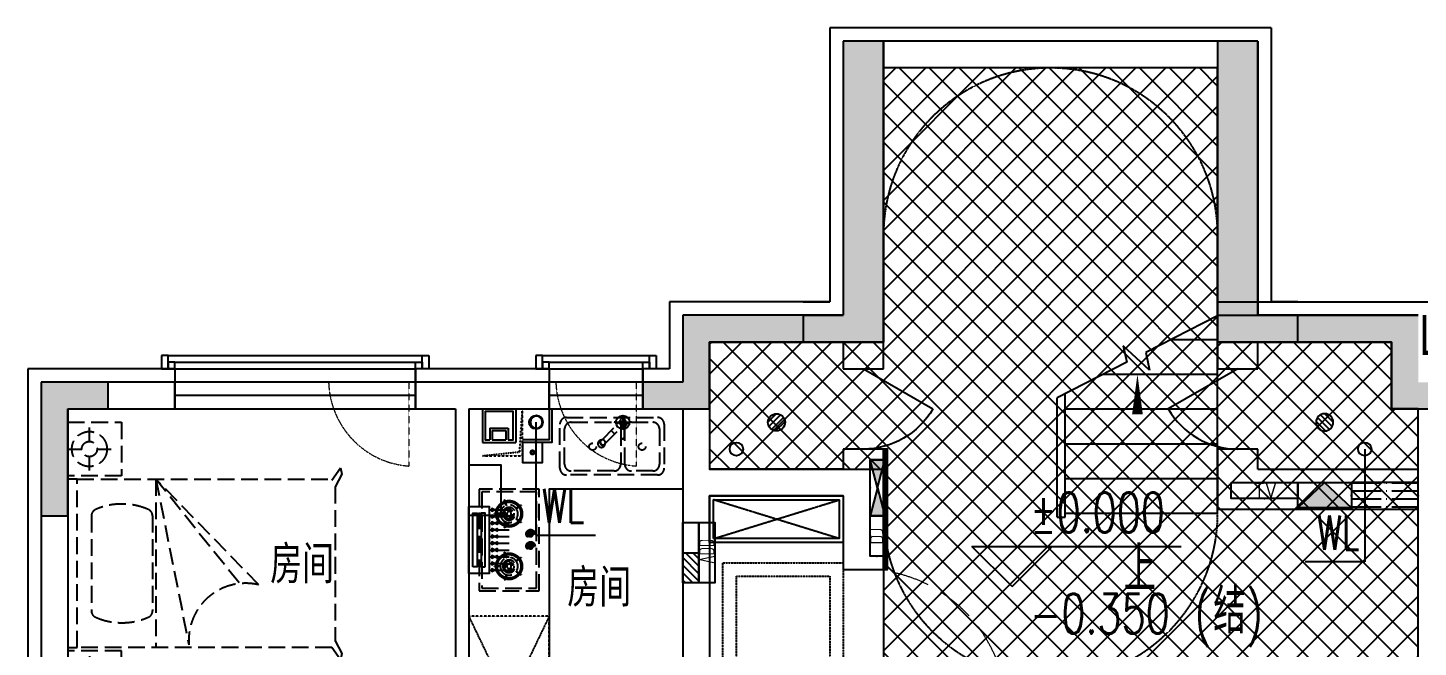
# Model space of a CAD drawing. Header units: millimetres. Extents: x -28014 to 297841, y -81741 to 47579.
# Drawn here: x 126223 to 136623, y 42947 to 47579 of the extents above; entities that cross this region are included whole.
import ezdxf
from ezdxf.enums import TextEntityAlignment as Align

# ---------------------------------------------------------------- set-up
doc = ezdxf.new("R2010")
doc.units = ezdxf.units.MM
doc.header["$MEASUREMENT"] = 0
for name, pattern in [('00-TK-A0$0$ax-d-a$0$Ax-41-Pr$0$Ax-41-Pr$0$HIDDEN2', [0.1875, 0.125, -0.0625]), ('__DASH', [0.35, 0.25, -0.1]), ('DASH', [0.35, 0.25, -0.1])]:
    doc.linetypes.add(name, pattern=pattern)
for name, color, linetype in [('A-墙体-填充墙', 4, 'Continuous'), ('A-墙体-面层', 6, 'Continuous'), ('A-暖通-设备', 20, 'Continuous'), ('A-楼面-下部', 23, 'Continuous'), ('A-楼面-厨卫', 6, 'Continuous'), ('A-楼面-家具', 8, 'Continuous'), ('A-楼面-楼梯', 2, 'Continuous'), ('A-楼面-装饰', 41, 'Continuous'), ('A-注释-填充', 8, 'Continuous'), ('A-注释-引出', 3, 'Continuous'), ('A-注释-标高', 3, 'Continuous'), ('A-注释-符号', 3, 'Continuous'), ('A-电气-洞口', 171, 'Continuous'), ('A-立面-填充1', 8, 'Continuous'), ('A-给排水-设备', 132, 'Continuous'), ('A-设备', 30, 'Continuous'), ('A-门窗', 2, 'Continuous'), ('AR9-剪力墙（柱）填充', 250, 'Continuous'), ('AR9-剪力墙（柱）线', 6, 'Continuous'), ('AR9-墙线', 160, 'Continuous'), ('AR9-建筑给排水（立管）', 4, 'Continuous'), ('FF-厨卫（地坪隐）', 31, 'Continuous'), ('FF-平面文字', 50, 'Continuous'), ('FF-活动家具', 51, 'Continuous'), ('P-排水-设备-地漏', 50, 'Continuous'), ('P-污水-立管', 50, 'Continuous'), ('SURFACE', 6, 'Continuous'), ('装饰', 152, 'Continuous')]:
    doc.layers.add(name, color=color, linetype=linetype)
doc.layers.add('A_开启方向', color=15, linetype='Continuous', lineweight=18)
doc.styles.add('_TCH_DIM', font='SIMPLEX', dxfattribs={"bigfont": 'GBCBIG'})
doc.styles.add('_TEL_ATTDEF', font='GBENOR', dxfattribs={"width": 0.8, "height": 3, "bigfont": 'GBCBIG'})
doc.styles.add('_TEL_DIM', font='', dxfattribs={"width": 0.8, "height": 3.5})
doc.styles.add('宋体', font='', dxfattribs={"width": 0.8})
doc.styles.add('标注', font='hzs.shx', dxfattribs={"width": 0.7, "bigfont": 'hztxt.shx'})
doc.styles.get('_TEL_DIM').set_extended_font_data('SimSun')
doc.styles.get('宋体').set_extended_font_data('SimSun')

# ---------------------------------------------------------------- blocks, each defined once
blk = doc.blocks.new('frgdhgth')
at = {"layer": 'A_开启方向', "linetype": 'DASH', "ltscale": 0.6}
for points in [[(1850, 9250), (1850, 8623, -0.385583), (1250, 9251, -0.385583)], [(3550, 9250), (3550, 8623, -0.385583), (2950, 9251, -0.385583)]]:
    blk.add_lwpolyline(points, format="xyb", dxfattribs=at)
blk = doc.blocks.new('排水栓')
at = {"layer": 'P-污水-立管'}
for p, q in [((-51, 0), (51, 0)), ((0, 51), (0, -51))]:
    blk.add_line(p, q, dxfattribs=at)
blk.add_circle((0, 0), 51, dxfattribs=at)
blk = doc.blocks.new('jfsq5')
at = {"layer": 'A-暖通-设备'}
for p, q in [((-225, 150), (-225, 300)), ((-175, 150), (-175, 300)), ((-125, 150), (-125, 300)), ((-75, 150), (-75, 300)), ((-25, 150), (-25, 300)), ((25, 150), (25, 300)), ((75, 150), (75, 300)), ((125, 150), (125, 300)), ((175, 150), (175, 300)), ((225, 150), (225, 300))]:
    blk.add_line(p, q, dxfattribs=at)
for points in [[(-225, 190), (-215, 210), (-235, 210), (-215, 170), (-235, 170), (-225, 190)], [(-175, 190), (-165, 210), (-185, 210), (-165, 170), (-185, 170), (-175, 190)], [(-125, 190), (-115, 210), (-135, 210), (-115, 170), (-135, 170), (-125, 190)], [(-75, 190), (-65, 210), (-85, 210), (-65, 170), (-85, 170), (-75, 190)], [(-25, 190), (-15, 210), (-35, 210), (-15, 170), (-35, 170), (-25, 190)], [(25, 190), (35, 210), (15, 210), (35, 170), (15, 170), (25, 190)], [(75, 190), (85, 210), (65, 210), (85, 170), (65, 170), (75, 190)], [(125, 190), (135, 210), (115, 210), (135, 170), (115, 170), (125, 190)], [(175, 190), (185, 210), (165, 210), (185, 170), (165, 170), (175, 190)], [(225, 190), (235, 210), (215, 210), (235, 170), (215, 170), (225, 190)]]:
    blk.add_lwpolyline(points, dxfattribs=at)
for points in [[(-225, 230, 12, 0, 0), (-225, 260, 12, 0, 0)], [(-175, 230, 0, 12, 0), (-175, 260, 0, 12, 0)], [(-125, 230, 12, 0, 0), (-125, 260, 12, 0, 0)], [(-75, 230, 0, 12, 0), (-75, 260, 0, 12, 0)], [(-25, 230, 12, 0, 0), (-25, 260, 12, 0, 0)], [(25, 230, 0, 12, 0), (25, 260, 0, 12, 0)], [(75, 230, 12, 0, 0), (75, 260, 12, 0, 0)], [(125, 230, 0, 12, 0), (125, 260, 0, 12, 0)], [(175, 230, 12, 0, 0), (175, 260, 12, 0, 0)], [(225, 230, 0, 12, 0), (225, 260, 0, 12, 0)]]:
    blk.add_lwpolyline(points, format="xyseb", dxfattribs=at)
blk.add_lwpolyline([(250, 0), (250, 150), (-250, 150), (-250, 0)], close=True, dxfattribs=at)
at = {"layer": 'A-暖通-设备', "lineweight": -3}
for points in [[(-200, 120), (200, 120), (200, 90), (-200, 90)], [(-200, 30), (200, 30), (200, 60), (-200, 60)]]:
    blk.add_lwpolyline(points, close=True, dxfattribs=at)
blk = doc.blocks.new('mq')
at = {"layer": 'A-暖通-设备', "const_width": 25}
blk.add_lwpolyline([(60, -1225, 1), (40, -1225, 1), (60, -1225, 1)], format="xyb", dxfattribs=at)
at = {"layer": 'A-设备'}
for points in [[(525, -755), (285, -755), (285, -1130), (525, -1130)], [(125, -1300), (125, -1150), (-25, -1150), (-25, -1300)]]:
    blk.add_lwpolyline(points, close=True, dxfattribs=at)
blk = doc.blocks.new('b')
at = {"layer": 'FF-厨卫（地坪隐）', "linetype": '__DASH', "ltscale": 500}
for p, q in [((73796, -64848), (74116, -64848)), ((74026, -64979), (74156, -64849)), ((74051, -65004), (74169, -64886)), ((74169, -64959), (74169, -64821)), ((74192, -64819), (74171, -64819)), ((74194, -64959), (74194, -64821)), ((74246, -64848), (74406, -64848)), ((73746, -65162), (73746, -64898)), ((74015, -64986), (74018, -64984)), ((74095, -64910), (74120, -64935)), ((74166, -64898), (74166, -65162)), ((74196, -65162), (74196, -64898)), ((74456, -64898), (74456, -65162)), ((74043, -65015), (74046, -65012)), ((74116, -65212), (73796, -65212)), ((74406, -65212), (74246, -65212))]:
    blk.add_line(p, q, dxfattribs=at)
for points in [[(73711, -65192), (73711, -64862, -0.414214), (73761, -64812), (74441, -64812, -0.414214), (74491, -64862), (74491, -65192, -0.414214), (74441, -65242), (73761, -65242, -0.414214)], [(74018, -64984, 0.106772), (74014, -64989, 0.101544), (74013, -64997, 0.094932), (74015, -65004, 0.090733), (74019, -65011, 0.090733), (74026, -65015, 0.094932), (74033, -65017, 0.101544), (74040, -65016, 0.106772), (74046, -65012, 0.106772), (74050, -65006, 0.101544), (74051, -64999, 0.094932), (74050, -64991, 0.090733), (74045, -64985, 0.090733), (74039, -64980, 0.094932), (74031, -64979, 0.101544), (74024, -64980, 0.106772)]]:
    blk.add_lwpolyline(points, format="xyb", close=True, dxfattribs=at)
blk.add_lwpolyline([(74015, -64986, 0.106772), (74011, -64992, 0.101544), (74010, -65000, 0.094932), (74012, -65007, 0.090733), (74016, -65013, 0.090733), (74023, -65018, 0.094932), (74030, -65020, 0.101544), (74037, -65019, 0.106772), (74043, -65015, 0.106772)], format="xyb", dxfattribs=at)
for centre, radius in [((74181, -64848), 10), ((73956, -65030), 26.2), ((74326, -65030), 26.2)]:
    blk.add_circle(centre, radius, dxfattribs=at)
for centre, radius, start, end in [((73796, -64898), 50, 90, 180), ((74116, -64898), 50, 52.9245, 90), ((74181, -64848), 25, 120, 240), ((74116, -64898), 50, 0, 10.7966), ((74171, -64821), 2, 90, 180), ((74192, -64821), 2, 0, 90), ((74181, -64848), 25, 300, 60), ((74246, -64898), 50, 90, 180), ((74406, -64898), 50, 0, 90), ((74022, -65008), 27.5, 88.3907, 1.6093), ((74181, -64959), 12.5, 180, 0), ((73796, -65162), 50, 180, 270), ((74116, -65162), 50, 270, 0), ((74246, -65162), 50, 180, 270), ((74406, -65162), 50, 270, 0)]:
    blk.add_arc(centre, radius, start, end, dxfattribs=at)
blk = doc.blocks.new('d')
at = {"layer": 'FF-厨卫（地坪隐）', "color": 8, "linetype": '__DASH', "ltscale": 500}
for p, q in [((79843, -64924), (79843, -64883)), ((79847, -64924), (79847, -64883)), ((80236, -64924), (80236, -64883)), ((80239, -64924), (80239, -64883)), ((79780, -64972), (79742, -64959)), ((79781, -64969), (79743, -64956)), ((79909, -64969), (79948, -64956)), ((79910, -64972), (79949, -64959)), ((80173, -64972), (80134, -64959)), ((80174, -64969), (80135, -64956)), ((80302, -64969), (80340, -64956)), ((80303, -64972), (80341, -64959)), ((79804, -65045), (79780, -65078)), ((79807, -65047), (79783, -65080)), ((79884, -65047), (79907, -65080)), ((79886, -65045), (79910, -65078)), ((80197, -65045), (80173, -65078)), ((80199, -65047), (80175, -65080)), ((80276, -65047), (80300, -65080)), ((80279, -65045), (80303, -65078)), ((79966, -65150), (79963, -65150)), ((79966, -65153), (79963, -65153)), ((79993, -65134), (79993, -65169)), ((79995, -65122), (79995, -65119)), ((79996, -65182), (79996, -65185)), ((79998, -65122), (79998, -65119)), ((79999, -65134), (79999, -65169)), ((80018, -65130), (80020, -65128)), ((80057, -65150), (80054, -65150)), ((80057, -65153), (80054, -65153)), ((80084, -65134), (80084, -65169)), ((80085, -65122), (80085, -65119)), ((80087, -65182), (80087, -65185)), ((80088, -65122), (80088, -65119)), ((80090, -65134), (80090, -65169)), ((80108, -65130), (80110, -65128))]:
    blk.add_line(p, q, dxfattribs=at)
at = {"layer": 'FF-厨卫（地坪隐）', "linetype": '__DASH', "ltscale": 500}
blk.add_lwpolyline([(79661, -64766), (80421, -64766), (80421, -65216), (79661, -65216)], close=True, dxfattribs=at)
at = {"layer": 'FF-厨卫（地坪隐）', "color": 8, "linetype": '__DASH', "ltscale": 500}
blk.add_lwpolyline([(79681, -64786), (80401, -64786), (80401, -65196), (79681, -65196)], close=True, dxfattribs=at)
for centre, radius in [((79845, -64991), 66), ((79845, -64991), 47.3), ((79845, -64991), 38.5), ((79845, -64991), 16.5), ((80238, -64991), 66), ((80238, -64991), 47.3), ((80238, -64991), 38.5), ((80238, -64991), 16.5), ((79996, -65152), 20), ((80087, -65152), 20)]:
    blk.add_circle(centre, radius, dxfattribs=at)
for centre, radius, start, end in [((79845, -64991), 99, 90.9556, 161.0457), ((79845, -64883), 1.65, 0.0007, 180.0007), ((79845, -64991), 99, 18.9556, 89.0457), ((80238, -64991), 99, 90.9543, 161.0444), ((80238, -64883), 1.65, 359.9993, 179.9993), ((80238, -64991), 99, 18.9543, 89.0444), ((79742, -64958), 1.65, 72.0007, 252.0007), ((79845, -64991), 99, 162.9556, 233.0457), ((79845, -64991), 88, 163.075, 232.9263), ((79845, -64991), 88, 91.075, 160.9263), ((79781, -64970), 1.65, 252.0007, 72.0007), ((79818, -64991), 5.5, 0.0007, 180.0007), ((79845, -64991), 33, 180.0007, 213.5265), ((79845, -64991), 22, 180.0007, 213.5265), ((79843, -64964), 5.5, 93.5265, 273.5265), ((79845, -64924), 1.65, 180.0007, 0.0007), ((79845, -64991), 33, 60.0007, 93.5265), ((79845, -64991), 22, 60.0007, 93.5265), ((79845, -64991), 88, 19.075, 88.9263), ((79859, -64967), 5.5, 240.0007, 60.0007), ((79870, -65003), 5.5, 333.5265, 153.5265), ((79845, -64991), 88, 307.075, 16.9263), ((79845, -64991), 99, 306.9556, 17.0457), ((79909, -64970), 1.65, 108.0007, 288.0007), ((79948, -64958), 1.65, 288.0007, 108.0007), ((80135, -64958), 1.65, 71.9993, 251.9993), ((80238, -64991), 99, 162.9543, 233.0444), ((80238, -64991), 88, 163.0737, 232.925), ((80238, -64991), 88, 91.0737, 160.925), ((80173, -64970), 1.65, 251.9993, 71.9993), ((80213, -65003), 5.5, 26.4735, 206.4735), ((80224, -64967), 5.5, 119.9993, 299.9993), ((80238, -64991), 33, 86.4735, 119.9993), ((80238, -64991), 22, 86.4735, 119.9993), ((80238, -64924), 1.65, 179.9993, 359.9993), ((80238, -64991), 88, 19.0737, 88.925), ((80239, -64964), 5.5, 266.4735, 86.4735), ((80238, -64991), 22, 326.4735, 359.9993), ((80265, -64991), 5.5, 359.9993, 179.9993), ((80238, -64991), 33, 326.4735, 359.9993), ((80238, -64991), 88, 307.0737, 16.925), ((80238, -64991), 99, 306.9543, 17.0444), ((80302, -64970), 1.65, 107.9993, 287.9993), ((80341, -64958), 1.65, 287.9993, 107.9993), ((79781, -65079), 1.65, 144.0007, 324.0007), ((79845, -64991), 99, 234.9556, 305.0457), ((79845, -64991), 88, 235.075, 304.9263), ((79805, -65046), 1.65, 324.0007, 144.0007), ((79822, -65006), 5.5, 213.5265, 33.5265), ((79859, -65015), 5.5, 120.0007, 300.0007), ((79845, -64991), 22, 300.0007, 333.5265), ((79845, -64991), 33, 300.0007, 333.5265), ((79885, -65046), 1.65, 36.0007, 216.0007), ((79909, -65079), 1.65, 216.0007, 36.0007), ((80174, -65079), 1.65, 143.9993, 323.9993), ((80238, -64991), 99, 234.9543, 305.0444), ((80238, -64991), 88, 235.0737, 304.925), ((80198, -65046), 1.65, 323.9993, 143.9993), ((80238, -64991), 33, 206.4735, 239.9993), ((80238, -64991), 22, 206.4735, 239.9993), ((80224, -65015), 5.5, 239.9993, 59.9993), ((80261, -65006), 5.5, 146.4735, 326.4735), ((80278, -65046), 1.65, 35.9993, 215.9993), ((80301, -65079), 1.65, 215.9993, 35.9993), ((79996, -65152), 33, 92.6046, 177.3941), ((79996, -65152), 33, 182.6046, 269.9993), ((79996, -65152), 30, 92.8653, 177.1333), ((79996, -65152), 30, 182.8653, 269.9993), ((79996, -65152), 18, 99.5934, 260.4053), ((79996, -65135), 3.01, 355.1237, 184.8749), ((79996, -65169), 3.01, 175.1237, 4.8749), ((79996, -65152), 33, 44.9993, 87.3941), ((79996, -65152), 30, 44.9993, 87.1333), ((79996, -65152), 18, 279.5934, 80.4053), ((80087, -65152), 33, 92.6046, 177.3941), ((80087, -65152), 33, 182.6046, 269.9993), ((80087, -65152), 30, 92.8653, 177.1333), ((80087, -65152), 30, 182.8653, 269.9993), ((80087, -65152), 18, 99.5934, 260.4053), ((80087, -65135), 3.01, 355.1237, 184.8749), ((80087, -65169), 3.01, 175.1237, 4.8749), ((80087, -65152), 33, 44.9993, 87.3941), ((80087, -65152), 30, 44.9993, 87.1333), ((80087, -65152), 18, 279.5934, 80.4053)]:
    blk.add_arc(centre, radius, start, end, dxfattribs=at)
blk = doc.blocks.new('400床头柜')
at = {"layer": 'FF-活动家具', "linetype": '__DASH', "ltscale": 500}
for p, q in [((200, 0), (200, -104)), ((39, -161), (143, -161)), ((257, -161), (361, -161)), ((200, -218), (200, -323))]:
    blk.add_line(p, q, dxfattribs=at)
blk.add_lwpolyline([(0, -400), (0, 0), (400, 0), (400, -400)], close=True, dxfattribs=at)
for radius in [131, 57.1]:
    blk.add_circle((200, -161), radius, dxfattribs=at)
blk = doc.blocks.new('小户型1200床')
at = {"layer": 'FF-活动家具', "linetype": '__DASH', "ltscale": 500}
for p, q in [((40, -1975), (40, -70)), ((1300, -70), (1300, -1980)), ((1026, -176), (314, -176)), ((1300, -658), (40, -658)), ((1300, -658), (60, -905)), ((1026, -633), (314, -633)), ((510, -1427), (1300, -658)), ((524, -1280), (1300, -658)), ((-52, -2040), (40, -1975)), ((1293, -1975), (1385, -2040)), ((-5, -2048), (-52, -2040)), ((90, -2000), (-5, -2048)), ((1243, -2000), (85, -2000)), ((1338, -2048), (1243, -2000)), ((1385, -2040), (1338, -2048))]:
    blk.add_line(p, q, dxfattribs=at)
blk.add_lwpolyline([(1300, -70), (1300, 0), (40, 0), (40, -70)], close=True, dxfattribs=at)
for centre, radius, start, end in [((718, -404), 492, 156.184, 203.8399), ((314, -226), 50, 90, 156.1601), ((1026, -226), 50, 23.8399, 90), ((622, -404), 492, 336.1601, 23.816), ((314, -583), 50, 203.8399, 270), ((1026, -583), 50, 270, 336.1601), ((96, -1329), 425, 346.739, 94.8385)]:
    blk.add_arc(centre, radius, start, end, dxfattribs=at)
blk = doc.blocks.new('s54deg2541')
at = {"layer": 'A-楼面-家具', "color": 0, "xscale": -1}
blk.add_blockref('400床头柜', (40839, 5185), dxfattribs=at)
at = {"layer": 'A-楼面-家具'}
blk.add_blockref('小户型1200床', (40824, 5185), dxfattribs=at)
at = {"layer": 'A-楼面-家具', "color": 0}
blk.add_blockref('400床头柜', (42149, 5185), dxfattribs=at)
blk = doc.blocks.new('rw332')
at = {"layer": 'AR9-墙线', "ltscale": 10, "extrusion": (0, 0, -1)}
for p, q in [((-250, 0), (-250, -250)), ((0, 0), (-250, 0)), ((0, 0), (0, -250)), ((-193, -145), (-193, -230)), ((-57, -145), (-193, -145)), ((-176, -162), (-176, -230)), ((-74, -162), (-176, -162)), ((-74, -162), (-74, -230)), ((-57, -145), (-57, -230)), ((0, -250), (-250, -250))]:
    blk.add_line(p, q, dxfattribs=at)
at = {"layer": 'AR9-墙线', "ltscale": 10}
blk.add_line((-74, -230), (-176, -230), dxfattribs=at)
at = {"layer": 'AR9-墙线'}
for points in [[(-520, 0), (-520, -250), (-300, -250)], [(-500, 0), (-500, -230), (-300, -230)]]:
    blk.add_lwpolyline(points, dxfattribs=at)
at = {"layer": 'AR9-墙线', "linetype": 'DASH', "ltscale": 0.5}
for points in [[(0, -350), (-300, -350), (-300, 0)], [(0, -350), (-279, -321), (-300, 0)]]:
    blk.add_lwpolyline(points, dxfattribs=at)
at = {"layer": 'AR9-墙线', "ltscale": 10}
blk.add_lwpolyline([(-193, -230), (-230, -230), (-230, -20), (-20, -20), (-20, -230), (-57, -230)], dxfattribs=at)
at = {"layer": 'AR9-建筑给排水（立管）'}
for radius in [50, 45]:
    blk.add_circle((-404, -99), radius, dxfattribs=at)
blk = doc.blocks.new('$DorLib2D$00000001')
for p, q in [((0.45, 0.975), (0.5, 0.975)), ((0.45, 0), (0.45, 0.975)), ((0.5, 0), (0.5, 0.975)), ((0.5, 0), (0.45, 0))]:
    blk.add_line(p, q)
at = {"color": 8, "linetype": '__DASH', "lineweight": 13}
blk.add_arc((0.475, 0), 0.975, 91.46928, 180, dxfattribs=at)
blk = doc.blocks.new('$WINLIB2D$00000001')
at = {"color": 0}
for points in [[(-0.5, 0.5), (-0.5, -0.5)], [(-0.5, 0.5), (0.5, 0.5)], [(0.5, -0.5), (0.5, 0.5)], [(0.5, 0.1667), (-0.5, 0.1667)], [(0.5, -0.1667), (-0.5, -0.1667)], [(-0.5, -0.5), (0.5, -0.5)]]:
    blk.add_lwpolyline(points, dxfattribs=at)
blk = doc.blocks.new('$DorLib2D$00000228')
at = {"color": 0}
blk.add_line((0.5, 0), (0, 0.866), dxfattribs=at)
blk.add_arc((0.5, 0), 1, 120, 180, dxfattribs=at)
blk = doc.blocks.new('fxhgbfdchj')
at = {"layer": 'A-墙体-面层'}
for p, q in [((-400, 2250), (-400, 300)), ((-1600, 300), (-1600, -200))]:
    blk.add_line(p, q, dxfattribs=at)
at = {"layer": 'A-楼面-厨卫'}
blk.add_lwpolyline([(-1500, -1100), (-2500, -1100), (-2500, -3300)], dxfattribs=at)
at = {"layer": 'A-楼面-家具'}
for points in [[(-1300, -1500), (-1300, -1150), (-300, -1150), (-300, -1500)], [(-1270, -1470), (-1270, -1180), (-330, -1180), (-330, -1470)]]:
    blk.add_lwpolyline(points, close=True, dxfattribs=at)
at = {"layer": 'A-楼面-家具', "linetype": '__DASH'}
for points in [[(-1270, -1470), (-330, -1180)], [(-330, -1470), (-1270, -1180)]]:
    blk.add_lwpolyline(points, dxfattribs=at)
for points in [[(-1200, -1650), (-300, -1650), (-300, -3400), (-1200, -3400)], [(-1100, -1750), (-400, -1750), (-400, -3300), (-1100, -3300)]]:
    blk.add_lwpolyline(points, close=True, dxfattribs=at)
at = {"layer": 'A-注释-填充', "linetype": '00-TK-A0$0$ax-d-a$0$Ax-41-Pr$0$Ax-41-Pr$0$HIDDEN2'}
blk.add_lwpolyline([(-2500, -2050), (-3100, -2050), (-3100, -3300), (-2500, -3300)], close=True, dxfattribs=at)
for points in [[(-2500, -3300), (-3100, -2050)], [(-2500, -2050), (-3100, -3300)]]:
    blk.add_lwpolyline(points, dxfattribs=at)
at = {"layer": 'AR9-墙线'}
for p, q in [((-300, 2250), (-300, 200)), ((0, 2250), (-300, 2250)), ((0, 2250), (0, 100)), ((-1500, 200), (-1500, -300)), ((-300, 200), (-1500, 200)), ((0, -200), (0, 100)), ((-1300, 0), (-1300, -400)), ((-300, 0), (-1300, 0)), ((-300, 0), (-300, -200)), ((-300, -200), (0, -200)), ((-6300, -300), (-6300, -3200)), ((-5300, -300), (-6300, -300)), ((-5300, -500), (-5300, -300)), ((-3200, -300), (-3500, -300)), ((-3500, -300), (-3500, -500)), ((-2500, -300), (-3200, -300)), ((-2500, -500), (-2500, -300)), ((-1500, -300), (-1800, -300)), ((-1800, -300), (-1800, -500)), ((-1300, -400), (-1300, -950)), ((-6100, -500), (-6100, -3300)), ((-6100, -500), (-5300, -500)), ((-3500, -500), (-3200, -500)), ((-3200, -500), (-3200, -3300)), ((-3100, -500), (-3100, -3300)), ((-3100, -500), (-2500, -500)), ((-1800, -500), (-1500, -500)), ((-1500, -500), (-1500, -1050)), ((0, -800), (-300, -800)), ((-300, -800), (-300, -950)), ((0, -1050), (0, -800)), ((-300, -950), (-1300, -950)), ((-1500, -1050), (-1500, -3300)), ((0, -1700), (0, -1050)), ((-300, -1150), (-1300, -1150)), ((-1300, -1150), (-1300, -3400)), ((-300, -1150), (-300, -1700)), ((-300, -1700), (0, -1700))]:
    blk.add_line(p, q, dxfattribs=at)
at = {"layer": 'SURFACE'}
for p, q in [((-400, 300), (-1600, 300)), ((-6400, -200), (-6400, -3100)), ((-5300, -200), (-6400, -200)), ((-5300, -200), (-5300, -300)), ((-3500, -200), (-3500, -300)), ((-3200, -200), (-3500, -200)), ((-2500, -200), (-3200, -200)), ((-2500, -200), (-2500, -300)), ((-1800, -200), (-1800, -300)), ((-1600, -200), (-1800, -200))]:
    blk.add_line(p, q, dxfattribs=at)
at = {"rotation": 180}
blk.add_blockref('mq', (-2575, -2050), dxfattribs=at)
at = {"layer": 'A-墙体-面层', "extrusion": (0, 0, -1), "zscale": -1}
blk.add_blockref('rw332', (3000, -500), dxfattribs=at)
at = {"layer": 'A-暖通-设备', "extrusion": (0, 0, -1), "zscale": -1, "rotation": 90}
blk.add_blockref('jfsq5', (3100, -1480), dxfattribs=at)
at = {"layer": 'A-楼面-厨卫'}
blk.add_blockref('b', (-76131, 64248), dxfattribs=at)
at = {"layer": 'A-楼面-厨卫', "extrusion": (0, 0, -1), "zscale": -1, "rotation": 270}
blk.add_blockref('d', (67791, 78561), dxfattribs=at)
at = {"layer": 'A-楼面-家具', "rotation": 90}
blk.add_blockref('s54deg2541', (-915, -43149), dxfattribs=at)
at = {"layer": 'A-门窗', "yscale": 300}
for p, xscale, zscale in [((-4400, -350), 1800, -1800), ((-2150, -350), 700, -700)]:
    blk.add_blockref('$WINLIB2D$00000001', p, dxfattribs=dict(at, xscale=xscale, zscale=zscale))
at = {"layer": 'A-门窗', "rotation": 270}
for name, p, xscale, yscale, zscale in [('$DorLib2D$00000228', (-150, -500), -600, 600, -600), ('$DorLib2D$00000001', (-150, -2250), 1100, 1100, 1100)]:
    blk.add_blockref(name, p, dxfattribs=dict(at, xscale=xscale, yscale=yscale, zscale=zscale))
at = {"layer": 'P-污水-立管'}
blk.add_blockref('排水栓', (-1950, -600), dxfattribs=at)
at = {"layer": 'FF-平面文字', "style": '宋体', "width": 0.7}
for p in [(-4587, -1778), (-2365, -1952)]:
    blk.add_text('房间', height=250, dxfattribs=at).set_placement(p)
blk = doc.blocks.new('sdczs')
at = {"layer": 'A-楼面-下部', "ltscale": 0.01}
for points in [[(1900, 9450), (3800, 9450)], [(4700, 9450), (5550, 9450)]]:
    blk.add_lwpolyline(points, dxfattribs=at)
at = {"layer": 'A-楼面-装饰', "ltscale": 0.01}
for points in [[(1950, 9400), (3750, 9400)], [(4750, 9400), (5500, 9400)]]:
    blk.add_lwpolyline(points, dxfattribs=at)
at = {"layer": '装饰'}
for points in [[(1850, 9450), (1850, 9350), (1900, 9350), (1900, 9450)], [(1900, 9350), (1950, 9350), (1950, 9400), (1900, 9400)], [(3800, 9350), (3750, 9350), (3750, 9400), (3800, 9400)], [(3850, 9450), (3850, 9350), (3800, 9350), (3800, 9450)], [(4650, 9450), (4650, 9350), (4700, 9350), (4700, 9450)], [(4700, 9350), (4750, 9350), (4750, 9400), (4700, 9400)], [(5500, 9350), (5450, 9350), (5450, 9400), (5500, 9400)], [(5550, 9450), (5550, 9350), (5500, 9350), (5500, 9450)]]:
    blk.add_lwpolyline(points, close=True, dxfattribs=at)
blk = doc.blocks.new('fchgbfhy')
at = {"layer": 'A-墙体-填充墙'}
for p, q in [((-7850, 3400), (-6350, 3400)), ((-7850, 3400), (-7850, 3000)), ((-7550, 3200), (-6550, 3200)), ((-7550, 3000), (-7550, 3200)), ((-6550, 3200), (-6550, 2700)), ((-7850, 3000), (-7550, 3000)), ((-6550, 2700), (-6350, 2700)), ((-7550, 2400), (-7850, 2400)), ((-7850, 2400), (-7850, 1950)), ((-7550, 2250), (-7550, 2400)), ((-7550, 2250), (-6350, 2250)), ((-7850, 1950), (-6350, 1950))]:
    blk.add_line(p, q, dxfattribs=at)
at = {"layer": 'SURFACE'}
blk.add_line((-7850, 3500), (-6250, 3500), dxfattribs=at)
at = {"layer": 'A-门窗', "xscale": -600, "yscale": -600, "zscale": -600, "rotation": 270.0000000001508}
blk.add_blockref('$DorLib2D$00000228', (-7700, 2700), dxfattribs=at)
blk = doc.blocks.new('$LinePat$岩棉板')
at = {"color": 0}
for p, q in [((0, -17), (12, -67)), ((12, -67), (24, -17))]:
    blk.add_line(p, q, dxfattribs=at)
for centre, start, end in [((12, -17), 0, 180), ((0, -67), 270, 0), ((24, -67), 180, 270)]:
    blk.add_arc(centre, 12, start, end, dxfattribs=at)
at = {"layer": 'Defpoints'}
blk.add_point((0, 0), dxfattribs=at)
at = {"layer": 'Defpoints', "color": 0}
blk.add_point((24, -84), dxfattribs=at)
blk = doc.blocks.new('fdgfdth')
at = {"layer": 'A-墙体-填充墙'}
for p, q in [((-3100, 0), (-3100, -2050)), ((0, 0), (-3100, 0)), ((0, 0), (0, -2050)), ((-2800, -200), (-2800, -2250)), ((-300, -200), (-2800, -200)), ((-300, -200), (-300, -2250)), ((-3400, -2050), (-3100, -2050)), ((-3400, -2050), (-3400, -2250)), ((300, -2050), (0, -2050)), ((300, -2250), (300, -2050)), ((-3400, -2250), (-2800, -2250)), ((300, -2250), (-300, -2250))]:
    blk.add_line(p, q, dxfattribs=at)
at = {"layer": 'A-墙体-面层', "ltscale": 0.01}
blk.add_lwpolyline([(-2800, -3950), (-2800, -3950), (-2770, -3950), (-2770, -3050), (-2800, -3050)], dxfattribs=at)
at = {"layer": 'A-楼面-楼梯'}
for p, q in [((-300, -2053), (-838, -2329)), ((-300, -3530), (-300, -2053)), ((-809, -2460), (-1007, -2278)), ((-1007, -2278), (-980, -2401)), ((-647, -2230), (-300, -2230)), ((-838, -2329), (-809, -2460)), ((-980, -2401), (-1500, -2668)), ((-1153, -2490), (-300, -2490)), ((-1500, -3530), (-1500, -2668)), ((-1500, -3560), (-1500, -2668)), ((-1440, -3560), (-1440, -2638)), ((-1440, -2750), (-300, -2750)), ((-1440, -3010), (-300, -3010)), ((-1440, -3270), (-300, -3270)), ((-1440, -3530), (-300, -3530)), ((-1500, -3560), (-1440, -3560))]:
    blk.add_line(p, q, dxfattribs=at)
at = {"layer": 'A-楼面-楼梯', "color": 9, "linetype": 'DASH'}
for centre, start, end in [((-1550, -1450), 0, 180), ((-1550, -3530), 180, 0)]:
    blk.add_arc(centre, 1250, start, end, dxfattribs=at)
at = {"layer": 'A-注释-符号'}
blk.add_lwpolyline([(-900, -3660, 0, 0, 0), (-900, -2490, 0, 80, 0), (-900, -2790, 0, 0, 0)], format="xyseb", dxfattribs=at)
at = {"layer": 'SURFACE'}
for p, q in [((-3200, 100), (-3200, -1950)), ((100, 100), (-3200, 100)), ((100, 100), (100, -1950)), ((-3400, -1950), (-3200, -1950)), ((300, -1950), (100, -1950))]:
    blk.add_line(p, q, dxfattribs=at)
at = {"layer": 'A-注释-填充', "xscale": 0.3571428568452381, "yscale": 0.3565137037395431, "zscale": 0.3565137037395431, "rotation": 89.9999999998073}
for p in [(-2800, -3059), (-2800, -3067), (-2800, -3076), (-2800, -3084), (-2800, -3093), (-2800, -3101), (-2800, -3110), (-2800, -3119), (-2800, -3127), (-2800, -3136), (-2800, -3144), (-2800, -3153), (-2800, -3161), (-2800, -3170), (-2800, -3179), (-2800, -3187), (-2800, -3196), (-2800, -3204), (-2800, -3213), (-2800, -3221), (-2800, -3230), (-2800, -3239), (-2800, -3247), (-2800, -3256), (-2800, -3264), (-2800, -3273), (-2800, -3281), (-2800, -3290), (-2800, -3299), (-2800, -3307), (-2800, -3316), (-2800, -3324), (-2800, -3333), (-2800, -3341), (-2800, -3350), (-2800, -3359), (-2800, -3367), (-2800, -3376), (-2800, -3384), (-2800, -3393), (-2800, -3401), (-2800, -3410), (-2800, -3419), (-2800, -3427), (-2800, -3436), (-2800, -3444), (-2800, -3453), (-2800, -3461), (-2800, -3470), (-2800, -3479), (-2800, -3487), (-2800, -3496), (-2800, -3504), (-2800, -3513), (-2800, -3521), (-2800, -3530), (-2800, -3539), (-2800, -3547), (-2800, -3556), (-2800, -3564), (-2800, -3573), (-2800, -3581), (-2800, -3590), (-2800, -3599), (-2800, -3607), (-2800, -3616), (-2800, -3624), (-2800, -3633), (-2800, -3641), (-2800, -3650), (-2800, -3659), (-2800, -3667), (-2800, -3676), (-2800, -3684), (-2800, -3693), (-2800, -3701), (-2800, -3710), (-2800, -3719), (-2800, -3727), (-2800, -3736), (-2800, -3744), (-2800, -3753), (-2800, -3761), (-2800, -3770), (-2800, -3779), (-2800, -3787), (-2800, -3796), (-2800, -3804), (-2800, -3813), (-2800, -3821), (-2800, -3830), (-2800, -3839), (-2800, -3847), (-2800, -3856), (-2800, -3864), (-2800, -3873), (-2800, -3881), (-2800, -3890), (-2800, -3899), (-2800, -3907), (-2800, -3916), (-2800, -3924), (-2800, -3933), (-2800, -3941), (-2800, -3950)]:
    blk.add_blockref('$LinePat$岩棉板', p, dxfattribs=at)
at = {"layer": 'A-注释-符号', "color": 7, "style": '_TCH_DIM'}
blk.add_text('上', height=338, dxfattribs=at).set_placement((-1004, -4115))
blk = doc.blocks.new('zz7')
at = {"layer": 'AR9-剪力墙（柱）填充'}
for points in [[(6300, 2550), (6000, 2550), (6000, 500), (4800, 500), (4800, 0), (4500, 0), (4500, -200), (5000, -200), (5000, 300), (6300, 300)], [(8800, 2550), (8800, 300), (10100, 300), (10100, -200), (10600, -200), (10600, 0), (10300, 0), (10300, 500), (9100, 500), (9100, 2550)], [(500, -200), (500, 0), (0, 0), (0, -1000), (200, -1000), (200, -200)]]:
    blk.add_hatch(color=256, dxfattribs=at).paths.add_polyline_path(points)
at = {"layer": 'AR9-剪力墙（柱）线'}
for p, q in [((6300, 2550), (6000, 2550)), ((6000, 2550), (6000, 500)), ((6300, 300), (6300, 2550)), ((8800, 2550), (8800, 300)), ((9100, 2550), (8800, 2550)), ((9100, 500), (9100, 2550)), ((6000, 500), (4800, 500)), ((4800, 500), (4800, 0)), ((10300, 500), (9100, 500)), ((5000, -200), (5000, 300)), ((5000, 300), (6300, 300)), ((8800, 300), (10100, 300)), ((10100, 300), (10100, -200)), ((500, 0), (0, 0)), ((0, 0), (0, -1000)), ((500, -200), (500, 0)), ((4800, 0), (4500, 0)), ((4500, 0), (4500, -200)), ((200, -1000), (200, -200)), ((200, -200), (500, -200)), ((4500, -200), (5000, -200)), ((10100, -200), (10600, -200)), ((0, -1000), (200, -1000))]:
    blk.add_line(p, q, dxfattribs=at)
blk = doc.blocks.new('bh2')
at = {"layer": 'FF-平面文字', "style": '宋体', "width": 0.7}
for s, p in [('LC0715', (8700, -150)), ('LC1815', (11498, -150)), ('LC0615', (13924, -3104)), ('M0824', (9032, -3778)), ('M0924', (10782, -3756)), ('M0924', (12170, -5186)), ('MLC2423', (9758, -8593)), ('LC1818', (13138, -9982))]:
    blk.add_text(s, height=300, dxfattribs=at).set_placement(p)
for s, p in [('M0824', (13031, -4826)), (')', (8596, -6588)), ('乙', (8596, -6798)), ('FM1123(', (8596, -7758))]:
    blk.add_text(s, height=300, rotation=90, dxfattribs=at).set_placement(p)
blk = doc.blocks.new('$equip_U$00000266(PC214董文军)')
h = blk.add_hatch()
h.set_pattern_fill('林区', color=8, scale=0.025)
h.set_pattern_definition([(270, (-167.83875, -157.745), (0.075, -0.075), [0.0225, -0.1275]), (225, (-167.83875, -157.745), (-2e-17, -0.15), [0.0075, -0.098566015]), (315, (-167.83875, -157.745), (0.15, -3e-17), [0.0075, -0.098566015])])
h.paths.add_polyline_path([(0.375, 0.5), (-0.375, 0.5), (-0.375, 0), (0.375, 0)])
at = {"linetype": 'ByBlock'}
blk.add_lwpolyline([(-0.875, 0.5), (0.875, 0.5), (0.875, 0), (-0.875, 0), (-0.875, 0.5)], dxfattribs=at)
blk.add_lwpolyline([(0.375, 0.5), (-0.375, 0.5), (-0.375, 0), (0.375, 0)], close=True, dxfattribs=at)
for p in [(0, 0.5), (-0.875, 0.25), (0, 0), (0.875, 0.25)]:
    blk.add_point(p)
at = {"color": 7, "style": '_TEL_DIM', "flags": 1}
for tag in ['A', 'REMARK']:
    blk.add_attdef(tag, text='', height=0.000025, dxfattribs=at).set_placement((0, 0), align=Align.MIDDLE_CENTER)
blk = doc.blocks.new('$equip_U$00000233(PC214董文军)')
blk.add_lwpolyline([(-0.775, 0.5), (-0.775, 0), (0.775, 0), (0.775, 0.5), (-0.775, 0.5), (-0.775, 0)])
for p in [(0, 0.5), (-0.775, 0.25), (0, 0), (0.775, 0.25)]:
    blk.add_point(p)
at = {"color": 0, "style": '_TEL_DIM'}
blk.add_attdef('AW', text='', height=0.5, dxfattribs=at).set_placement((0.018, 0.242), align=Align.MIDDLE_CENTER)
at = {"color": 7, "style": '_TEL_DIM', "flags": 1}
for tag in ['A', 'REMARK']:
    blk.add_attdef(tag, text='', height=0.000025, dxfattribs=at).set_placement((0, 0), align=Align.MIDDLE_CENTER)
at = {"color": 7, "style": '_TEL_DIM'}
blk.add_attdef('$TEXT$', text='', height=0.000025, dxfattribs=at).set_placement((0, 0), align=Align.MIDDLE_CENTER)
blk = doc.blocks.new('$equip_U$00000220(PC214董文军)')
blk.add_line((-0.75, 0), (0.75, 0.5))
blk.add_lwpolyline([(-0.75, 0.5), (0.75, 0.5), (0.75, 0), (-0.75, 0)], close=True)
blk.add_lwpolyline([(-0.75, 0.5), (-0.75, 0), (0.75, 0), (0.75, 0.5), (-0.75, 0.5), (-0.75, 0)])
for p in [(0, 0.5), (-0.75, 0.25), (0, 0), (0.75, 0.25)]:
    blk.add_point(p)
at = {"color": 7, "style": '_TEL_DIM', "flags": 1}
for tag in ['A', 'REMARK']:
    blk.add_attdef(tag, text='', height=0.000025, dxfattribs=at).set_placement((0, 0), align=Align.MIDDLE_CENTER)
blk = doc.blocks.new('$equip_U$00000222(PC214董文军)')
h = blk.add_hatch()
h.set_pattern_fill('ACAD_ISO04W100', color=8, scale=0.2)
h.set_pattern_definition([(0, (-167.9325, -153.935), (0, 0.15), [0.72, -0.09, 0.015, -0.09])])
h.paths.add_polyline_path([(0.625, 0.5), (-0.625, 0.5), (-0.625, 0), (0.625, 0)])
blk.add_lwpolyline([(0.625, 0.5), (-0.625, 0.5), (-0.625, 0), (0.625, 0)], close=True)
for p in [(0, 0.5), (-0.625, 0.25), (0, 0), (0.625, 0.25)]:
    blk.add_point(p)
at = {"color": 7, "style": '_TEL_DIM', "flags": 1}
for tag in ['A', 'REMARK']:
    blk.add_attdef(tag, text='', height=0.000025, dxfattribs=at).set_placement((0, 0), align=Align.MIDDLE_CENTER)
at = {"color": 7, "style": '_TEL_DIM'}
blk.add_attdef('$TEXT$', text='', height=0.000025, dxfattribs=at).set_placement((0, 0), align=Align.MIDDLE_CENTER)
blk = doc.blocks.new('$equip_U$00000242(PC214董文军)')
blk.add_lwpolyline([(-0.625, 0.3), (0.625, 0.3), (0.625, 0), (-0.625, 0)], close=True)
for p in [(0, 0.3), (-0.625, 0.15), (0, 0), (0.625, 0.15)]:
    blk.add_point(p)
at = {"color": 0, "style": '_TEL_DIM'}
blk.add_attdef('DZJ', text='', height=0.3, dxfattribs=at).set_placement((0.019, 0.148), align=Align.MIDDLE_CENTER)
at = {"color": 7, "style": '_TEL_DIM', "flags": 1}
for tag in ['REMARK', 'REMARK', 'A', 'REMARK']:
    blk.add_attdef(tag, text='', height=0.000025, dxfattribs=at).set_placement((0, 0), align=Align.MIDDLE_CENTER)
at = {"color": 7, "style": '_TEL_DIM'}
blk.add_attdef('$TEXT$', text='', height=0.000025, dxfattribs=at).set_placement((0, 0), align=Align.MIDDLE_CENTER)
blk = doc.blocks.new('$equip_U$00000238(PC214董文军)')
h = blk.add_hatch(color=8)
h.dxf.hatch_style = 1
h.paths.add_polyline_path([(0.5, 0.475), (-0.5, 0.475), (0, 0)])
for q in [(-0.5, 0.475), (0.5, 0.475)]:
    blk.add_line((0, 0), q)
blk.add_lwpolyline([(-0.5, 0.475), (0.5, 0.475), (0.5, 0), (-0.5, 0)], close=True)
for p in [(0, 0.475), (-0.5, 0.238), (0.5, 0.238), (0, 0)]:
    blk.add_point(p)
at = {"color": 7, "style": '_TEL_DIM', "flags": 1}
for tag in ['A', 'REMARK']:
    blk.add_attdef(tag, text='', height=0.000025, dxfattribs=at).set_placement((0, 0), align=Align.MIDDLE_CENTER)
at = {"color": 7, "style": '_TEL_DIM'}
blk.add_attdef('$TEXT$', text='', height=0.000025, dxfattribs=at).set_placement((0, 0), align=Align.MIDDLE_CENTER)
blk = doc.blocks.new('$equip_U$00000241(PC214董文军)')
h = blk.add_hatch(color=256)
h.dxf.hatch_style = 1
h.paths.add_polyline_path([(-0.525, 0.275), (-0.525, 0), (0, 0.138)])
h = blk.add_hatch(color=256)
h.dxf.hatch_style = 1
h.paths.add_polyline_path([(0.525, 0.275), (0.525, 0), (0, 0.138)])
at = {"linetype": 'ByBlock'}
for p, q in [((-0.525, 0), (-0.525, 0.275)), ((0, 0.138), (-0.525, 0.275)), ((0, 0.138), (0.525, 0.275)), ((0.525, 0), (0.525, 0.275)), ((0.525, 0), (0.525, 0.275)), ((0, 0.138), (-0.525, 0)), ((0, 0.138), (0.525, 0))]:
    blk.add_line(p, q, dxfattribs=at)
for p, q in [((-0.525, 0.275), (-0.525, 0)), ((0.525, 0.275), (0.525, 0))]:
    blk.add_line(p, q)
for points in [[(0.525, 0.275), (-0.525, 0.275)], [(0.525, 0), (-0.525, 0)]]:
    blk.add_lwpolyline(points, dxfattribs=at)
for p in [(0, 0.275), (-0.525, 0.138), (0, 0), (0.525, 0.138)]:
    blk.add_point(p)
at = {"color": 7, "style": '_TEL_DIM', "flags": 1}
for tag in ['A', 'REMARK']:
    blk.add_attdef(tag, text='', height=0.000025, dxfattribs=at).set_placement((0, 0), align=Align.MIDDLE_CENTER)
at = {"color": 7, "style": '_TEL_DIM'}
for p in [(0, 0), (0.1, 0)]:
    blk.add_attdef('$TEXT$', text='', height=0.000025, dxfattribs=at).set_placement(p, align=Align.MIDDLE_CENTER)
blk = doc.blocks.new('$equip_U$00000243(PC214董文军)')
blk.add_lwpolyline([(-0.375, 0.25), (0.375, 0.25), (0.375, 0), (-0.375, 0)], close=True)
for p in [(-0.375, 0.125), (0, 0.25), (0, 0), (0.375, 0.125)]:
    blk.add_point(p)
at = {"color": 0, "style": '_TEL_DIM'}
blk.add_attdef('DJ', text='', height=0.25, dxfattribs=at).set_placement((0.004, 0.123), align=Align.MIDDLE_CENTER)
at = {"color": 7, "style": '_TEL_DIM', "flags": 1}
for tag in ['A', 'REMARK']:
    blk.add_attdef(tag, text='', height=0.000025, dxfattribs=at).set_placement((0, 0), align=Align.MIDDLE_CENTER)
at = {"color": 7, "style": '_TEL_DIM'}
blk.add_attdef('$TEXT$', text='', height=0.000025, dxfattribs=at).set_placement((0, 0), align=Align.MIDDLE_CENTER)
blk = doc.blocks.new('$equip_U$00000240(PC214董文军)')
blk.add_lwpolyline([(-0.625, 0.3), (0.625, 0.3), (0.625, 0), (-0.625, 0)], close=True)
for p in [(0, 0.3), (-0.625, 0.15), (0, 0), (0.625, 0.15)]:
    blk.add_point(p)
at = {"color": 0, "style": '_TEL_DIM'}
blk.add_attdef('TV', text='', height=0.3, dxfattribs=at).set_placement((0.019, 0.148), align=Align.MIDDLE_CENTER)
at = {"color": 7, "style": '_TEL_DIM', "flags": 1}
for tag in ['REMARK', 'A', 'REMARK']:
    blk.add_attdef(tag, text='', height=0.000025, dxfattribs=at).set_placement((0, 0), align=Align.MIDDLE_CENTER)
at = {"color": 7, "style": '_TEL_DIM'}
blk.add_attdef('$TEXT$', text='', height=0.000025, dxfattribs=at).set_placement((0, 0), align=Align.MIDDLE_CENTER)
blk = doc.blocks.new('d1')
at = {"layer": 'A-电气-洞口'}
blk.add_lwpolyline([(0, 120), (450, 120), (450, 0), (0, 0)], close=True, dxfattribs=at)
at = {"layer": 'A-电气-洞口', "style": '标注', "width": 0.7}
blk.add_text('ADD', height=120, dxfattribs=at).set_placement((141, 2))
blk = doc.blocks.new('d2')
at = {"layer": 'A-电气-洞口'}
h = blk.add_hatch(dxfattribs=at)
h.set_pattern_fill('ANSI31', color=256, scale=25, style=0)
h.set_pattern_definition([(45, (-62577.283, -46598.13), (-28.0633, 28.0633), [])])
h.paths.add_polyline_path([(225, 0), (225, 120), (0, 120), (0, 0)])
blk.add_line((225, 120), (225, 0), dxfattribs=at)
at = {"layer": 'A-电气-洞口', "ltscale": 0.01}
blk.add_lwpolyline([(0, 120), (450, 120), (450, 0), (0, 0)], close=True, dxfattribs=at)
blk = doc.blocks.new('gfthy')
at = {"layer": 'A-电气-洞口'}
ref = blk.add_blockref('$equip_U$00000241(PC214董文军)', (-2275, 3810), dxfattribs=dict(at, xscale=400, yscale=400, zscale=400, rotation=270))
ref.add_attrib('$TEXT$', 'REMARK', dxfattribs={"layer": '0', "color": 7, "height": 0.01, "rotation": 90, "style": '_TEL_ATTDEF'}).set_placement((-2275, 3770), align=Align.MIDDLE_CENTER)
ref.add_attrib('$TEXT$', 'REMARK', dxfattribs={"layer": '0', "color": 7, "height": 0.01, "rotation": 90, "style": '_TEL_ATTDEF'}).set_placement((-2275, 3810), align=Align.MIDDLE_CENTER)
ref = blk.add_blockref('$equip_U$00000240(PC214董文军)', (675, 3730), dxfattribs=dict(at, xscale=400, yscale=400, zscale=400))
ref.add_attrib('TV', 'TV', dxfattribs={"layer": '0', "color": 0, "height": 120, "style": '_TEL_ATTDEF'}).set_placement((683, 3789), align=Align.MIDDLE_CENTER)
ref.add_attrib('$TEXT$', 'REMARK', dxfattribs={"layer": '0', "color": 7, "height": 0.01, "style": '_TEL_ATTDEF'}).set_placement((675, 3730), align=Align.MIDDLE_CENTER)
ref = blk.add_blockref('$equip_U$00000238(PC214董文军)', (1125, 3850), dxfattribs=dict(at, xscale=400, yscale=400, zscale=400, rotation=180))
ref.add_attrib('$TEXT$', 'REMARK', dxfattribs={"layer": '0', "color": 7, "height": 0.01, "style": '_TEL_ATTDEF'}).set_placement((1125, 3850), align=Align.MIDDLE_CENTER)
ref = blk.add_blockref('$equip_U$00000222(PC214董文军)', (1575, 3850), dxfattribs=dict(at, xscale=400, yscale=400, zscale=400, rotation=179.9999999999999))
ref.add_attrib('$TEXT$', 'REMARK', dxfattribs={"layer": '0', "color": 7, "height": 0.01, "style": '_TEL_ATTDEF'}).set_placement((1575, 3850), align=Align.MIDDLE_CENTER)
at = {"layer": 'A-电气-洞口', "rotation": 90}
for name, p in [('d2', (-3555, 3100)), ('d1', (-3435, 3100))]:
    blk.add_blockref(name, p, dxfattribs=at)
at = {"layer": 'A-电气-洞口'}
ref = blk.add_blockref('$equip_U$00000243(PC214董文军)', (-2275, 3450), dxfattribs=dict(at, xscale=400, yscale=400, zscale=400, rotation=270))
ref.add_attrib('DJ', 'DJ', dxfattribs={"layer": '0', "color": 0, "height": 100, "rotation": 90, "style": '_TEL_ATTDEF'}).set_placement((-2226, 3449), align=Align.MIDDLE_CENTER)
ref.add_attrib('$TEXT$', 'REMARK', dxfattribs={"layer": '0', "color": 7, "height": 0.01, "rotation": 90, "style": '_TEL_ATTDEF'}).set_placement((-2275, 3450), align=Align.MIDDLE_CENTER)
at = {"layer": 'A-电气-洞口', "xscale": -1, "rotation": 270}
for name, p in [('d1', (1825, 250)), ('d2', (1945, 250))]:
    blk.add_blockref(name, p, dxfattribs=at)
at = {"layer": 'A-电气-洞口', "xscale": 400, "yscale": 400, "zscale": 400, "rotation": 270}
for name, p in [('$equip_U$00000220(PC214董文军)', (-725, -808)), ('$equip_U$00000266(PC214董文军)', (-725, -2079))]:
    blk.add_blockref(name, p, dxfattribs=at)
at = {"layer": 'A-电气-洞口'}
ref = blk.add_blockref('$equip_U$00000233(PC214董文军)', (-725, -1418), dxfattribs=dict(at, xscale=400, yscale=400, zscale=400, rotation=270))
ref.add_attrib('AW', 'AW', dxfattribs={"layer": '0', "color": 0, "height": 200, "rotation": 90, "style": '_TEL_ATTDEF'}).set_placement((-628, -1425), align=Align.MIDDLE_CENTER)
ref.add_attrib('$TEXT$', 'REMARK', dxfattribs={"layer": '0', "color": 7, "height": 0.01, "rotation": 90, "style": '_TEL_ATTDEF'}).set_placement((-725, -1418), align=Align.MIDDLE_CENTER)
ref = blk.add_blockref('$equip_U$00000242(PC214董文军)', (-725, -2713), dxfattribs=dict(at, xscale=400, yscale=400, zscale=400, rotation=270))
ref.add_attrib('DZJ', 'DZJ', dxfattribs={"layer": '0', "color": 0, "height": 120, "rotation": 270, "style": '_TEL_ATTDEF'}).set_placement((-666, -2721), align=Align.MIDDLE_CENTER)
ref.add_attrib('$TEXT$', 'REMARK', dxfattribs={"layer": '0', "color": 7, "height": 0.01, "rotation": 270, "style": '_TEL_ATTDEF'}).set_placement((-725, -2713), align=Align.MIDDLE_CENTER)
blk = doc.blocks.new('普通地漏')
at = {"layer": 'P-排水-设备-地漏'}
for p, q in [((7, -64), (-64, 7)), ((37, -53), (-53, 37)), ((56, -31), (-31, 56)), ((64, 2), (2, 64))]:
    blk.add_line(p, q, dxfattribs=at)
at = {"layer": 'P-排水-设备-地漏', "extrusion": (0, 0, -1)}
blk.add_ellipse((0, 0), major_axis=(64.2, 0), ratio=1, start_param=3.141759, end_param=9.424944, dxfattribs=at)
blk = doc.blocks.new('fxdgdh')
at = {"layer": 'P-污水-立管'}
for centre in [(-800, -3050), (3900, -3050)]:
    blk.add_circle(centre, 50, dxfattribs=at)
at = {"layer": 'P-排水-设备-地漏', "extrusion": (0, 0, -1), "zscale": -1}
blk.add_blockref('普通地漏', (500, -2850), dxfattribs=at)
at = {"layer": 'P-排水-设备-地漏', "extrusion": (0, 0, -1), "xscale": -1, "zscale": -1}
blk.add_blockref('普通地漏', (-3600, -2850), dxfattribs=at)

msp = doc.modelspace()

# ---------------------------------------------------------------- block references
for name, p in [('fxhgbfdchj', (132622.862, 45228.523)), ('frgdhgth', (127222.862, 35678.523))]:
    msp.add_blockref(name, p)

# ---------------------------------------------------------------- next in the draw order: block references
at = {"layer": '装饰'}
msp.add_blockref('sdczs', (125372.862, 35678.523), dxfattribs=at)

# ---------------------------------------------------------------- next in the draw order: hatches: boundary and pattern name
at = {"layer": 'A-立面-填充1', "ltscale": 0.01}
h = msp.add_hatch(dxfattribs=at)
h.set_pattern_fill('ANSI37', color=256, scale=100)
h.set_pattern_definition([(45, (-310559.85, -217738.45), (-112.2532, 112.2532), []), (135, (-310559.85, -217738.45), (-112.2532, -112.2532), [])])
h.paths.add_polyline_path([(133972.862, 38178.523), (136622.862, 38178.523), (136622.862, 44728.523), (136422.863, 44728.523), (136422.863, 45228.523), (135122.862, 45228.523), (135122.863, 47278.523), (132622.863, 47278.524), (132622.862, 45228.523), (131336.652, 45228.523), (131322.862, 45228.523), (131322.862, 44278.523), (132622.862, 44278.523), (132622.862, 42328.523), (135422.863, 42328.523), (135422.863, 41828.523), (135072.863, 41828.523), (135072.862, 40128.523), (133972.863, 40128.523)])

# ---------------------------------------------------------------- next in the draw order: linework, layer by layer
at = {"layer": 'A-注释-填充', "ltscale": 0.01}
msp.add_lwpolyline([(133972.862, 38178.523), (136622.862, 38178.523), (136622.862, 44728.523), (136422.863, 44728.523), (136422.863, 45228.523), (135122.862, 45228.523), (135122.863, 47278.523), (132622.863, 47278.524), (132622.862, 45228.523), (131336.652, 45228.523), (131322.862, 45228.523), (131322.862, 44278.523), (132622.862, 44278.523), (132622.862, 42328.523), (135422.863, 42328.523), (135422.863, 41828.523), (135072.863, 41828.523), (135072.862, 40128.523), (133972.863, 40128.523)], close=True, dxfattribs=at)
at = {"layer": 'A-注释-引出'}
for p, q in [((130022.406, 44628.521), (130022.406, 43785.479)), ((136223.058, 44428.524), (136223.058, 43585.481)), ((130022.406, 43785.479), (130468.21, 43785.479)), ((136223.058, 43585.481), (135777.254, 43585.481))]:
    msp.add_line(p, q, dxfattribs=at)
at = {"layer": 'A-注释-标高'}
for p, q in [((133585.174, 43400.364), (133285.174, 43700.364)), ((133285.174, 43700.364), (134850.174, 43700.364)), ((133585.174, 43400.364), (133885.174, 43700.364))]:
    msp.add_line(p, q, dxfattribs=at)
at = {"layer": 'A-给排水-设备', "ltscale": 0.01}
msp.add_circle((130022.406, 44628.521), 50, dxfattribs=at)

# ---------------------------------------------------------------- next in the draw order: block references
for name, p in [('fdgfdth', (135422.862, 47478.523)), ('zz7', (126322.862, 44928.523)), ('fchgbfhy', (142972.862, 42028.523))]:
    msp.add_blockref(name, p)
at = {"layer": 'A-立面-填充1'}
msp.add_blockref('gfthy', (134797.862, 40328.523), dxfattribs=at)
at = {"layer": 'FF-平面文字'}
for name, p in [('bh2', (127928.652, 45281.048)), ('fxdgdh', (132322.862, 47478.523))]:
    msp.add_blockref(name, p, dxfattribs=at)

# ---------------------------------------------------------------- next in the draw order: texts
at = {"layer": 'A-注释-引出', "color": 7, "style": '_TCH_DIM', "width": 0.705882}
for p in [(130069.639, 43875.479), (135867.254, 43675.481)]:
    msp.add_text('WL', height=255, dxfattribs=at).set_placement(p)
at = {"layer": 'A-注释-标高', "color": 7, "style": '_TCH_DIM', "width": 0.705882}
for s, p in [('%%P0.000', (133720.174, 43805.364)), ('(', (134950.174, 43048.864)), (')', (135335.919, 43048.864)), ('-0.350', (133720.174, 43048.864))]:
    msp.add_text(s, height=297.5, dxfattribs=at).set_placement(p)
at = {"layer": 'A-注释-标高', "color": 7, "style": '_TCH_DIM'}
msp.add_text('结', height=337.589, dxfattribs=at).set_placement((135090.174, 43048.864))

doc.saveas('drawing.dxf')
